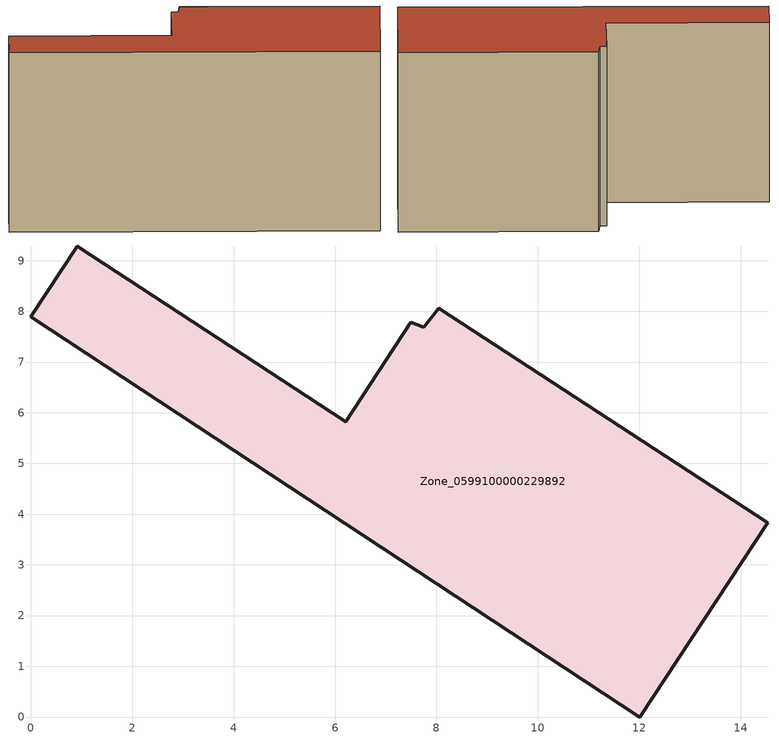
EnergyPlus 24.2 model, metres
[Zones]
Zone_0599100000229892
 floor ground (C_G): 7.75,7.68 8.04,8.07 14.53,3.83 12.01,0 0,7.89 0.91,9.29 6.21,5.83 7.49,7.78 z0
 wall outside (C_F): 12.01,0 14.53,3.83 8.04,8.07 7.75,7.68 7.49,7.78 6.21,5.83 0.91,9.29 0,7.89 12.01,0 z0:7.51
 roof outside (C_R): 8.04,8.07 7.75,7.68 7.49,7.78 6.21,5.83 0.91,9.29 0,7.89 12.01,0 14.53,3.83 z7.51
[BUILDING]
Pand.0599100000229892: North Axis=0; Terrain=City; Loads Convergence Tolerance Value=0.04; Temperature Convergence Tolerance Value=0.4; Solar Distribution=FullExterior; Maximum Number of Warmup Days=25; Minimum Number of Warmup Days=1
[Site:Location]
Rotterdam.The.Hague.AP_ZH_NLD Design_Conditions: Latitude=51.96; Longitude=4.45; Time Zone=1; Elevation=-4.5
[SITE:GROUNDTEMPERATURE:BUILDINGSURFACE]
18, 18, 18, 18, 18, 18, 18, 18, 18, 18, 18, 18
[MATERIAL] Thermal Absorptance=0.9; Solar Absorptance=0.7; Visible Absorptance=0.7
Name | Roughness | Thickness | Conductivity | Density | Specific Heat
G.TC.1946 | MediumSmooth | 0.15 | 1 | 540 | 1210
F.TC.1946 | Rough | 0.3 | 0.857143 | 1920 | 840
R.TC.1946 | MediumRough | 0.2 | 0.909091 | 1500 | 1000
[CONSTRUCTION]
C_G: G.TC.1946
C_F: F.TC.1946
C_R: R.TC.1946
[ZONE]
Zone_0599100000229892: Type=1; Multiplier=1; Ceiling Height=Autocalculate; Volume=Autocalculate; Floor Area=autocalculate; Part of Total Floor Area=Yes
[ZONEINFILTRATION:DESIGNFLOWRATE]
Infil_Zone_0599100000229892: Zone or ZoneList or Space or SpaceList=Zone_0599100000229892; Schedule=AlwaysOn; Design Flow Rate Calculation Method=Flow/Area; Flow Rate per Floor Area=0.003; Constant Term Coefficient=1; Temperature Term Coefficient=0; Velocity Term Coefficient=0; Velocity Squared Term Coefficient=0
[HVACTEMPLATE:ZONE:IDEALLOADSAIRSYSTEM]
Zone_0599100000229892: Maximum Heating Supply Air Temperature=50; Minimum Cooling Supply Air Temperature=13; Maximum Heating Supply Air Humidity Ratio=0.0156; Minimum Cooling Supply Air Humidity Ratio=0.0077; Heating Limit=NoLimit; Cooling Limit=NoLimit; Dehumidification Control Type=ConstantSensibleHeatRatio; Cooling Sensible Heat Ratio=0.7; Dehumidification Setpoint=60; Humidification Control Type=None; Humidification Setpoint=30; Outdoor Air Method=None; Outdoor Air Flow Rate per Person=0.00944; Outdoor Air Flow Rate per Zone Floor Area=0; Outdoor Air Flow Rate per Zone=0; Demand Controlled Ventilation Type=None; Outdoor Air Economizer Type=NoEconomizer; Heat Recovery Type=None; Sensible Heat Recovery Effectiveness=0.7; Latent Heat Recovery Effectiveness=0.65
[ZONECONTROL:THERMOSTAT]
ThermostatControl_Zone_0599100000229892: Zone or ZoneList=Zone_0599100000229892; Control Type Schedule=DualSetpointControlType; Control 1=Thermostat_Zone_0599100000229892; Temperature Difference Between Cutout And Setpoint=0
[THERMOSTATSETPOINT:DUALSETPOINT]
Thermostat_Zone_0599100000229892: Heating Setpoint Temperature Schedule=HeatingSetpoint_Zone_0599100000229892; Cooling Setpoint Temperature Schedule=CoolingSetpoint_Zone_0599100000229892
[SCHEDULE:COMPACT]
HeatingSetpoint_Zone_0599100000229892: Through: 12/31, For: AllDays, Until: 24:00, 21
CoolingSetpoint_Zone_0599100000229892: Through: 12/31, For: AllDays, Until: 24:00, 24
DualSetpointControlType: Through: 12/31, For: AllDays, Until: 24:00, 4
AlwaysOn: Through: 12/31, For: AllDays, Until: 24:00, 1
